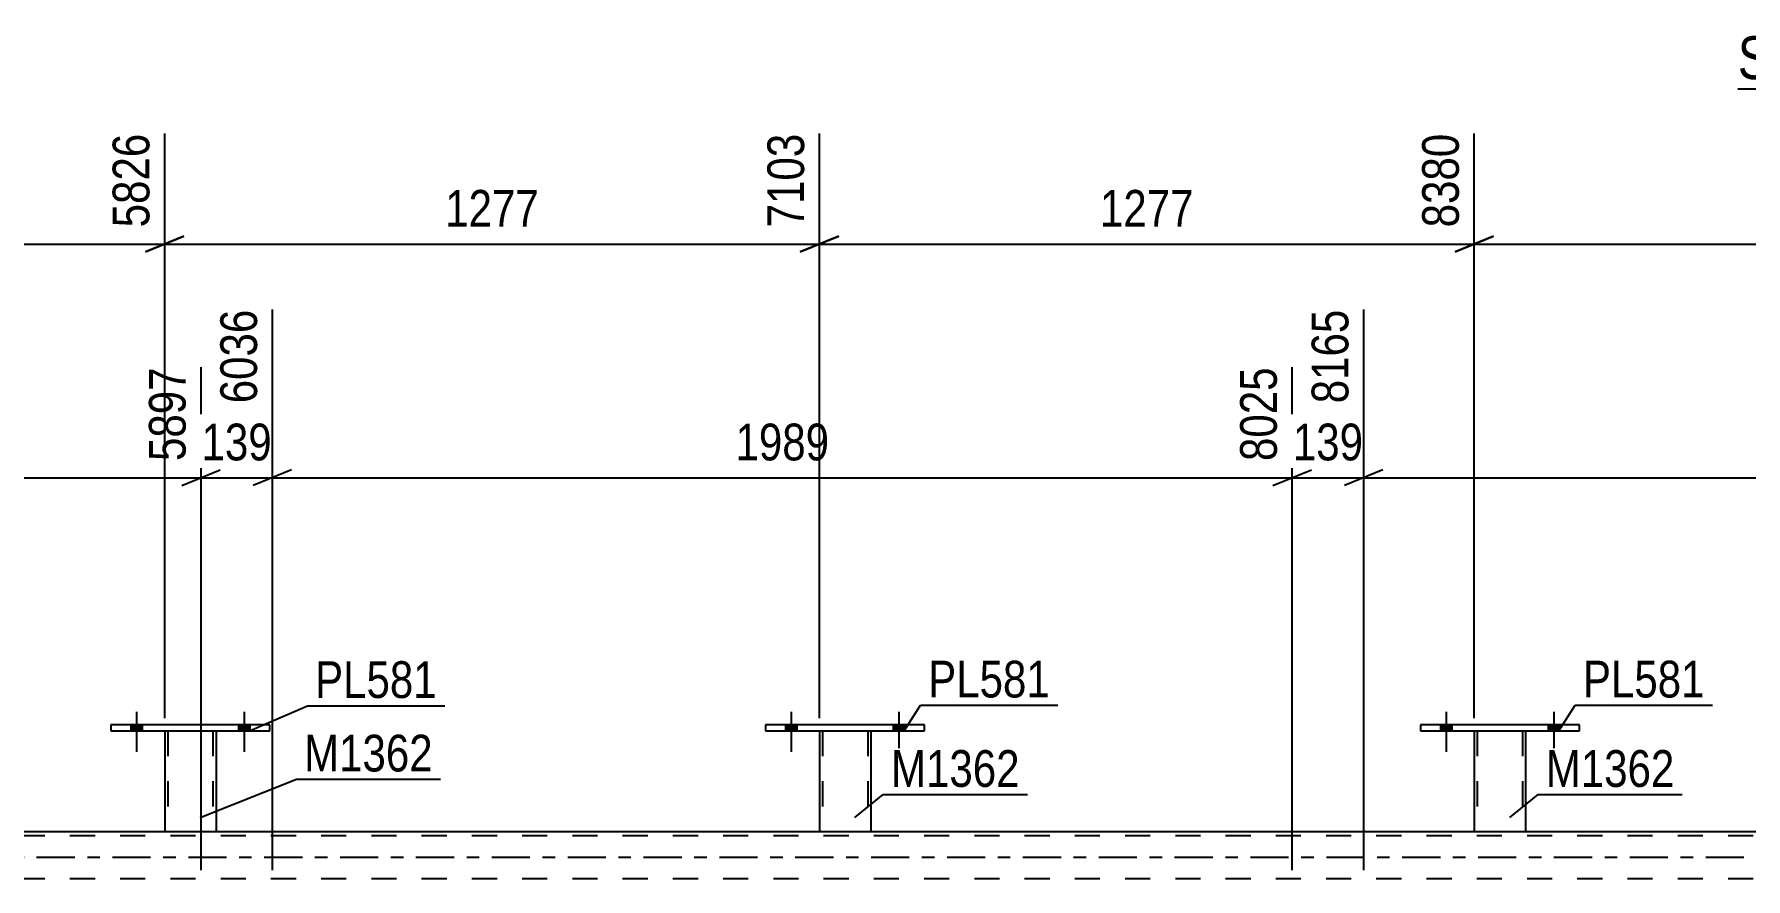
# Model space of a CAD drawing. Header units: millimetres. Extents: x 0 to 841, y 0 to 594.
# Drawn here: x 268.5 to 402, y 456.9 to 522.7 of the extents above; entities that cross this region are included whole.
import ezdxf

# ---------------------------------------------------------------- set-up
doc = ezdxf.new("R2010")
doc.units = ezdxf.units.MM
doc.linetypes.add('DXK_LINE_DOT2', pattern=[3.9198, 1.9599, -1.9599])
doc.linetypes.add('DXK_LINE_DOT3', pattern=[5.9187, 2.979, -0.9799, 0.9799, -0.9799])
doc.styles.add('Arial Narrow', font='ARIALN.TTF', dxfattribs={"height": 0.2})

# ---------------------------------------------------------------- blocks, each defined once
blk = doc.blocks.new('Unknown-814735472-11 - 5134')
at = {"color": 6, "linetype": 'Continuous'}
blk.add_line((401.37, 518.47), (429.02, 518.47), dxfattribs=at)
at = {"color": 0, "linetype": 'Continuous'}
for points in [[(419.48, 519.22), (419.48, 522.72), (401.37, 522.72), (401.37, 519.22)], [(423.09, 519.22), (423.09, 522.72), (420.53, 522.72), (420.53, 519.22)], [(425.41, 519.22), (425.41, 522.72), (424.14, 522.72), (424.14, 519.22)], [(429.02, 519.22), (429.02, 522.72), (426.46, 522.72), (426.46, 519.22)]]:
    blk.add_wipeout(points, dxfattribs=at)
at = {"color": 7, "linetype": 'Continuous', "style": 'Arial Narrow'}
for s, p in [('SECTION ', (401.37, 519.22)), ('A', (420.53, 519.22)), ('A', (426.46, 519.22)), ('-', (424.14, 519.22))]:
    blk.add_text(s, height=3.34, dxfattribs=at).set_placement(p)
blk = doc.blocks.new('Bolt-814735472-3309 - 3299')
at = {"linetype": 'Continuous'}
for points in [[(276.01, 468.39), (276.89, 468.39), (276.89, 468.87), (276.01, 468.87)], [(284.41, 468.39), (285.29, 468.39), (285.29, 468.87), (284.41, 468.87)]]:
    blk.add_hatch(color=1, dxfattribs=at).paths.add_polyline_path(points)
at = {"color": 1, "linetype": 'Continuous'}
for p, q in [((276.01, 468.87), (276.01, 468.39)), ((276.45, 469.87), (276.45, 466.75)), ((276.89, 468.87), (276.89, 468.39)), ((284.41, 468.87), (284.41, 468.39)), ((284.85, 469.87), (284.85, 466.75)), ((285.29, 468.87), (285.29, 468.39))]:
    blk.add_line(p, q, dxfattribs=at)
blk = doc.blocks.new('Bolt-814735472-3310 - 3299')
at = {"linetype": 'Continuous'}
for points in [[(276.01, 468.39), (276.89, 468.39), (276.89, 468.87), (276.01, 468.87)], [(284.41, 468.39), (285.29, 468.39), (285.29, 468.87), (284.41, 468.87)]]:
    blk.add_hatch(color=1, dxfattribs=at).paths.add_polyline_path(points)
at = {"color": 1, "linetype": 'Continuous'}
for p, q in [((276.01, 468.87), (276.01, 468.39)), ((276.45, 469.87), (276.45, 466.75)), ((276.89, 468.87), (276.89, 468.39)), ((284.41, 468.87), (284.41, 468.39)), ((284.85, 469.87), (284.85, 466.75)), ((285.29, 468.87), (285.29, 468.39))]:
    blk.add_line(p, q, dxfattribs=at)
blk = doc.blocks.new('Bolt-814735472-3311 - 3299')
at = {"linetype": 'Continuous'}
for points in [[(327.09, 468.39), (327.97, 468.39), (327.97, 468.87), (327.09, 468.87)], [(335.49, 468.39), (336.37, 468.39), (336.37, 468.87), (335.49, 468.87)]]:
    blk.add_hatch(color=1, dxfattribs=at).paths.add_polyline_path(points)
at = {"color": 1, "linetype": 'Continuous'}
for p, q in [((327.09, 468.87), (327.09, 468.39)), ((327.53, 469.87), (327.53, 466.75)), ((327.97, 468.87), (327.97, 468.39)), ((335.49, 468.87), (335.49, 468.39)), ((335.93, 469.87), (335.93, 466.75)), ((336.37, 468.87), (336.37, 468.39))]:
    blk.add_line(p, q, dxfattribs=at)
blk = doc.blocks.new('Bolt-814735472-3312 - 3299')
at = {"linetype": 'Continuous'}
for points in [[(327.09, 468.39), (327.97, 468.39), (327.97, 468.87), (327.09, 468.87)], [(335.49, 468.39), (336.37, 468.39), (336.37, 468.87), (335.49, 468.87)]]:
    blk.add_hatch(color=1, dxfattribs=at).paths.add_polyline_path(points)
at = {"color": 1, "linetype": 'Continuous'}
for p, q in [((327.09, 468.87), (327.09, 468.39)), ((327.53, 469.87), (327.53, 466.75)), ((327.97, 468.87), (327.97, 468.39)), ((335.49, 468.87), (335.49, 468.39)), ((335.93, 469.87), (335.93, 466.75)), ((336.37, 468.87), (336.37, 468.39))]:
    blk.add_line(p, q, dxfattribs=at)
blk = doc.blocks.new('Bolt-814735472-3313 - 3299')
at = {"linetype": 'Continuous'}
for points in [[(378.17, 468.39), (379.05, 468.39), (379.05, 468.87), (378.17, 468.87)], [(386.57, 468.39), (387.45, 468.39), (387.45, 468.87), (386.57, 468.87)]]:
    blk.add_hatch(color=1, dxfattribs=at).paths.add_polyline_path(points)
at = {"color": 1, "linetype": 'Continuous'}
for p, q in [((378.17, 468.87), (378.17, 468.39)), ((378.61, 469.87), (378.61, 466.75)), ((379.05, 468.87), (379.05, 468.39)), ((386.57, 468.87), (386.57, 468.39)), ((387.01, 469.87), (387.01, 466.75)), ((387.45, 468.87), (387.45, 468.39))]:
    blk.add_line(p, q, dxfattribs=at)
blk = doc.blocks.new('Bolt-814735472-3314 - 3299')
at = {"linetype": 'Continuous'}
for points in [[(378.17, 468.39), (379.05, 468.39), (379.05, 468.87), (378.17, 468.87)], [(386.57, 468.39), (387.45, 468.39), (387.45, 468.87), (386.57, 468.87)]]:
    blk.add_hatch(color=1, dxfattribs=at).paths.add_polyline_path(points)
at = {"color": 1, "linetype": 'Continuous'}
for p, q in [((378.17, 468.87), (378.17, 468.39)), ((378.61, 469.87), (378.61, 466.75)), ((379.05, 468.87), (379.05, 468.39)), ((386.57, 468.87), (386.57, 468.39)), ((387.01, 469.87), (387.01, 466.75)), ((387.45, 468.87), (387.45, 468.39))]:
    blk.add_line(p, q, dxfattribs=at)
blk = doc.blocks.new('Part-814735472-3393 - 3299')
at = {"color": 2, "linetype": 'Continuous'}
for p, q in [((274.45, 468.87), (274.45, 468.39)), ((286.85, 468.87), (274.45, 468.87)), ((286.85, 468.39), (286.85, 468.87)), ((274.45, 468.39), (286.85, 468.39))]:
    blk.add_line(p, q, dxfattribs=at)
blk = doc.blocks.new('Part-814735472-3403 - 3299')
at = {"color": 2, "linetype": 'Continuous'}
for p, q in [((325.53, 468.87), (325.53, 468.39)), ((337.93, 468.87), (325.53, 468.87)), ((337.93, 468.39), (337.93, 468.87)), ((325.53, 468.39), (337.93, 468.39))]:
    blk.add_line(p, q, dxfattribs=at)
blk = doc.blocks.new('Part-814735472-3418 - 3299')
at = {"color": 2, "linetype": 'Continuous'}
for p, q in [((380.81, 468.39), (380.81, 460.55)), ((384.81, 468.39), (384.81, 460.55)), ((380.81, 460.55), (384.81, 460.55))]:
    blk.add_line(p, q, dxfattribs=at)
at = {"color": 7, "linetype": 'DXK_LINE_DOT2'}
for p, q in [((380.81, 468.39), (384.81, 468.39)), ((380.81, 468.39), (380.81, 468.39)), ((380.81, 468.39), (380.81, 468.39)), ((381.05, 468.39), (381.05, 460.55)), ((384.57, 468.39), (384.57, 460.55)), ((384.81, 468.39), (384.81, 468.39)), ((384.81, 468.39), (384.81, 468.39)), ((384.51, 460.55), (384.55, 460.55)), ((384.51, 460.55), (384.55, 460.55)), ((384.55, 460.55), (384.57, 460.55)), ((384.55, 460.55), (384.57, 460.55))]:
    blk.add_line(p, q, dxfattribs=at)
blk = doc.blocks.new('Part-814735472-3398 - 3299')
at = {"color": 2, "linetype": 'Continuous'}
for p, q in [((278.65, 468.39), (278.65, 460.55)), ((282.65, 468.39), (282.65, 460.55)), ((278.65, 460.55), (282.65, 460.55))]:
    blk.add_line(p, q, dxfattribs=at)
at = {"color": 7, "linetype": 'DXK_LINE_DOT2'}
for p, q in [((278.65, 468.39), (282.65, 468.39)), ((278.65, 468.39), (278.65, 468.39)), ((278.65, 468.39), (278.65, 468.39)), ((278.89, 468.39), (278.89, 460.55)), ((282.41, 468.39), (282.41, 460.55)), ((282.65, 468.39), (282.65, 468.39)), ((282.65, 468.39), (282.65, 468.39)), ((282.35, 460.55), (282.39, 460.55)), ((282.35, 460.55), (282.39, 460.55)), ((282.39, 460.55), (282.41, 460.55)), ((282.39, 460.55), (282.41, 460.55))]:
    blk.add_line(p, q, dxfattribs=at)
blk = doc.blocks.new('Part-814735472-3408 - 3299')
at = {"color": 2, "linetype": 'Continuous'}
for p, q in [((329.73, 468.39), (329.73, 460.55)), ((333.73, 468.39), (333.73, 460.55)), ((329.73, 460.55), (333.73, 460.55))]:
    blk.add_line(p, q, dxfattribs=at)
at = {"color": 7, "linetype": 'DXK_LINE_DOT2'}
for p, q in [((329.73, 468.39), (333.73, 468.39)), ((329.73, 468.39), (329.73, 468.39)), ((329.73, 468.39), (329.73, 468.39)), ((329.97, 468.39), (329.97, 460.55)), ((333.49, 468.39), (333.49, 460.55)), ((333.73, 468.39), (333.73, 468.39)), ((333.73, 468.39), (333.73, 468.39)), ((333.43, 460.55), (333.47, 460.55)), ((333.43, 460.55), (333.47, 460.55)), ((333.47, 460.55), (333.49, 460.55)), ((333.47, 460.55), (333.49, 460.55))]:
    blk.add_line(p, q, dxfattribs=at)
blk = doc.blocks.new('Part-814735472-3413 - 3299')
at = {"color": 2, "linetype": 'Continuous'}
for p, q in [((376.61, 468.87), (376.61, 468.39)), ((389.01, 468.87), (376.61, 468.87)), ((389.01, 468.39), (389.01, 468.87)), ((376.61, 468.39), (389.01, 468.39))]:
    blk.add_line(p, q, dxfattribs=at)
blk = doc.blocks.new('Part-814735472-3633 - 3299')
at = {"color": 2, "linetype": 'Continuous'}
blk.add_line((102.93, 460.54), (767.11, 460.54), dxfattribs=at)
at = {"color": 7, "linetype": 'DXK_LINE_DOT2'}
for p, q in [((767.11, 460.22), (102.93, 460.22)), ((767.11, 456.86), (102.93, 456.86))]:
    blk.add_line(p, q, dxfattribs=at)
at = {"color": 7, "linetype": 'DXK_LINE_DOT3'}
blk.add_line((102.93, 458.54), (767.11, 458.54), dxfattribs=at)
blk = doc.blocks.new('StraightDimension-814735472-4281 - 3299')
at = {"color": 7, "linetype": 'Continuous'}
for p, q in [((201.92, 457.54), (201.92, 501.25)), ((281.48, 457.54), (281.48, 496.75)), ((203.42, 488.74), (200.42, 487.54)), ((279.98, 487.54), (282.98, 488.74)), ((201.92, 488.14), (281.48, 488.14))]:
    blk.add_line(p, q, dxfattribs=at)
at = {"color": 0}
blk.add_wipeout([(245.95, 488.89), (245.95, 493.09), (237.44, 493.09), (237.44, 488.89)], dxfattribs=at)
at = {"color": 3, "style": 'Arial Narrow'}
blk.add_text('1989', height=2.863, dxfattribs=at).set_placement((238.04, 489.49))
at = {"color": 0, "linetype": 'Continuous'}
blk.add_wipeout([(280.88, 497.35), (276.68, 497.35), (276.68, 488.84), (280.88, 488.84)], dxfattribs=at)
at = {"color": 3, "linetype": 'Continuous', "style": 'Arial Narrow'}
blk.add_text('5897', height=2.863, rotation=90.0002, dxfattribs=at).set_placement((280.28, 489.44))
blk = doc.blocks.new('StraightDimension-814735472-4305 - 3299')
at = {"color": 7, "linetype": 'Continuous'}
for p, q in [((287.05, 457.54), (287.05, 501.25)), ((281.48, 457.54), (281.48, 496.75)), ((279.98, 487.54), (282.98, 488.74)), ((288.55, 488.74), (285.55, 487.54)), ((281.48, 488.14), (287.05, 488.14))]:
    blk.add_line(p, q, dxfattribs=at)
at = {"color": 0}
blk.add_wipeout([(287.61, 488.89), (287.61, 493.09), (280.92, 493.09), (280.92, 488.89)], dxfattribs=at)
at = {"color": 3, "style": 'Arial Narrow'}
blk.add_text('139', height=2.863, dxfattribs=at).set_placement((281.52, 489.49))
at = {"color": 0, "linetype": 'Continuous'}
blk.add_wipeout([(286.45, 501.85), (282.25, 501.85), (282.25, 493.34), (286.45, 493.34)], dxfattribs=at)
at = {"color": 3, "linetype": 'Continuous', "style": 'Arial Narrow'}
blk.add_text('6036', height=2.863, rotation=90.0002, dxfattribs=at).set_placement((285.85, 493.94))
blk = doc.blocks.new('StraightDimension-814735472-8012 - 3299')
at = {"color": 7, "linetype": 'Continuous'}
for p, q in [((278.65, 469.39), (278.65, 514.97)), ((329.73, 469.39), (329.73, 514.97)), ((280.15, 506.96), (277.15, 505.76)), ((278.65, 506.36), (329.73, 506.36)), ((328.23, 505.76), (331.23, 506.96))]:
    blk.add_line(p, q, dxfattribs=at)
at = {"color": 0}
blk.add_wipeout([(308.45, 507.11), (308.45, 511.31), (299.93, 511.31), (299.93, 507.11)], dxfattribs=at)
at = {"color": 3, "style": 'Arial Narrow'}
blk.add_text('1277', height=2.863, dxfattribs=at).set_placement((300.53, 507.71))
at = {"color": 0, "linetype": 'Continuous'}
blk.add_wipeout([(329.13, 515.57), (324.93, 515.57), (324.93, 507.06), (329.13, 507.06)], dxfattribs=at)
at = {"color": 3, "linetype": 'Continuous', "style": 'Arial Narrow'}
blk.add_text('7103', height=2.863, rotation=90.0002, dxfattribs=at).set_placement((328.53, 507.66))
blk = doc.blocks.new('StraightDimension-814735472-4329 - 3299')
at = {"color": 7, "linetype": 'Continuous'}
for p, q in [((287.05, 457.54), (287.05, 501.25)), ((366.61, 457.54), (366.61, 496.75)), ((288.55, 488.74), (285.55, 487.54)), ((365.11, 487.54), (368.11, 488.74)), ((287.05, 488.14), (366.61, 488.14))]:
    blk.add_line(p, q, dxfattribs=at)
at = {"color": 0}
blk.add_wipeout([(331.09, 488.89), (331.09, 493.09), (322.58, 493.09), (322.58, 488.89)], dxfattribs=at)
at = {"color": 3, "style": 'Arial Narrow'}
blk.add_text('1989', height=2.863, dxfattribs=at).set_placement((323.18, 489.49))
at = {"color": 0, "linetype": 'Continuous'}
blk.add_wipeout([(366.01, 497.35), (361.81, 497.35), (361.81, 488.84), (366.01, 488.84)], dxfattribs=at)
at = {"color": 3, "linetype": 'Continuous', "style": 'Arial Narrow'}
blk.add_text('8025', height=2.863, rotation=90.0002, dxfattribs=at).set_placement((365.41, 489.44))
blk = doc.blocks.new('StraightDimension-814735472-4353 - 3299')
at = {"color": 7, "linetype": 'Continuous'}
for p, q in [((372.19, 457.54), (372.19, 501.25)), ((366.61, 457.54), (366.61, 496.75)), ((365.11, 487.54), (368.11, 488.74)), ((373.69, 488.74), (370.69, 487.54)), ((366.61, 488.14), (372.19, 488.14))]:
    blk.add_line(p, q, dxfattribs=at)
at = {"color": 0}
blk.add_wipeout([(372.74, 488.89), (372.74, 493.09), (366.06, 493.09), (366.06, 488.89)], dxfattribs=at)
at = {"color": 3, "style": 'Arial Narrow'}
blk.add_text('139', height=2.863, dxfattribs=at).set_placement((366.66, 489.49))
at = {"color": 0, "linetype": 'Continuous'}
blk.add_wipeout([(371.59, 501.85), (367.39, 501.85), (367.39, 493.34), (371.59, 493.34)], dxfattribs=at)
at = {"color": 3, "linetype": 'Continuous', "style": 'Arial Narrow'}
blk.add_text('8165', height=2.863, rotation=90.0002, dxfattribs=at).set_placement((370.99, 493.94))
blk = doc.blocks.new('StraightDimension-814735472-4372 - 3299')
at = {"color": 7, "linetype": 'Continuous'}
for p, q in [((372.19, 457.54), (372.19, 501.25)), ((451.75, 457.54), (451.75, 498.58)), ((373.69, 488.74), (370.69, 487.54)), ((450.25, 487.54), (453.25, 488.74)), ((372.19, 488.14), (451.75, 488.14))]:
    blk.add_line(p, q, dxfattribs=at)
at = {"color": 0}
blk.add_wipeout([(416.22, 488.89), (416.22, 493.09), (407.71, 493.09), (407.71, 488.89)], dxfattribs=at)
at = {"color": 3, "style": 'Arial Narrow'}
blk.add_text('1989', height=2.863, dxfattribs=at).set_placement((408.31, 489.49))
at = {"color": 0, "linetype": 'Continuous'}
blk.add_wipeout([(451.15, 499.18), (446.95, 499.18), (446.95, 488.84), (451.15, 488.84)], dxfattribs=at)
at = {"color": 3, "linetype": 'Continuous', "style": 'Arial Narrow'}
blk.add_text('10154', height=2.863, rotation=90.0002, dxfattribs=at).set_placement((450.55, 489.44))
blk = doc.blocks.new('StraightDimension-814735472-8010 - 3299')
at = {"color": 7, "linetype": 'Continuous'}
for p, q in [((380.81, 469.39), (380.81, 514.97)), ((431.89, 469.39), (431.89, 514.97)), ((382.31, 506.96), (379.31, 505.76)), ((380.81, 506.36), (431.89, 506.36)), ((430.39, 505.76), (433.39, 506.96))]:
    blk.add_line(p, q, dxfattribs=at)
at = {"color": 0}
blk.add_wipeout([(410.61, 507.11), (410.61, 511.31), (402.09, 511.31), (402.09, 507.11)], dxfattribs=at)
at = {"color": 3, "style": 'Arial Narrow'}
blk.add_text('1277', height=2.863, dxfattribs=at).set_placement((402.69, 507.71))
at = {"color": 0, "linetype": 'Continuous'}
blk.add_wipeout([(431.29, 515.57), (427.09, 515.57), (427.09, 507.06), (431.29, 507.06)], dxfattribs=at)
at = {"color": 3, "linetype": 'Continuous', "style": 'Arial Narrow'}
blk.add_text('9657', height=2.863, rotation=90.0002, dxfattribs=at).set_placement((430.69, 507.66))
blk = doc.blocks.new('StraightDimension-814735472-8011 - 3299')
at = {"color": 7, "linetype": 'Continuous'}
for p, q in [((329.73, 469.39), (329.73, 514.97)), ((380.81, 469.39), (380.81, 514.97)), ((331.23, 506.96), (328.23, 505.76)), ((329.73, 506.36), (380.81, 506.36)), ((379.31, 505.76), (382.31, 506.96))]:
    blk.add_line(p, q, dxfattribs=at)
at = {"color": 0}
blk.add_wipeout([(359.53, 507.11), (359.53, 511.31), (351.01, 511.31), (351.01, 507.11)], dxfattribs=at)
at = {"color": 3, "style": 'Arial Narrow'}
blk.add_text('1277', height=2.863, dxfattribs=at).set_placement((351.61, 507.71))
at = {"color": 0, "linetype": 'Continuous'}
blk.add_wipeout([(380.21, 515.57), (376.01, 515.57), (376.01, 507.06), (380.21, 507.06)], dxfattribs=at)
at = {"color": 3, "linetype": 'Continuous', "style": 'Arial Narrow'}
blk.add_text('8380', height=2.863, rotation=90.0002, dxfattribs=at).set_placement((379.61, 507.66))
blk = doc.blocks.new('StraightDimension-814735472-8013 - 3299')
at = {"color": 7, "linetype": 'Continuous'}
for p, q in [((227.57, 469.39), (227.57, 514.97)), ((278.65, 469.39), (278.65, 514.97)), ((229.07, 506.96), (226.07, 505.76)), ((227.57, 506.36), (278.65, 506.36)), ((277.15, 505.76), (280.15, 506.96))]:
    blk.add_line(p, q, dxfattribs=at)
at = {"color": 0}
blk.add_wipeout([(257.36, 507.11), (257.36, 511.31), (248.85, 511.31), (248.85, 507.11)], dxfattribs=at)
at = {"color": 3, "style": 'Arial Narrow'}
blk.add_text('1277', height=2.863, dxfattribs=at).set_placement((249.45, 507.71))
at = {"color": 0, "linetype": 'Continuous'}
blk.add_wipeout([(278.05, 515.57), (273.85, 515.57), (273.85, 507.06), (278.05, 507.06)], dxfattribs=at)
at = {"color": 3, "linetype": 'Continuous', "style": 'Arial Narrow'}
blk.add_text('5826', height=2.863, rotation=90.0002, dxfattribs=at).set_placement((277.45, 507.66))
blk = doc.blocks.new('Mark-814735472-3389 - 3299')
at = {"color": 0}
blk.add_wipeout([(299.89, 470.96), (299.89, 473.96), (290.38, 473.96), (290.38, 470.96)], dxfattribs=at)
blk.add_wipeout([(299.89, 470.96), (299.89, 473.96), (290.38, 473.96), (290.38, 470.96)], dxfattribs=at)
at = {"color": 30, "linetype": 'Continuous'}
for p, q in [((285.26, 468.39), (289.78, 470.36)), ((289.78, 470.36), (300.49, 470.36))]:
    blk.add_line(p, q, dxfattribs=at)
at = {"color": 3, "style": 'Arial Narrow'}
blk.add_text('PL581', height=2.863, dxfattribs=at).set_placement((290.38, 470.96))
blk = doc.blocks.new('Mark-814735472-3399 - 3299')
at = {"color": 0}
blk.add_wipeout([(347.72, 471), (347.72, 474), (338.21, 474), (338.21, 471)], dxfattribs=at)
blk.add_wipeout([(347.72, 471), (347.72, 474), (338.21, 474), (338.21, 471)], dxfattribs=at)
at = {"color": 30, "linetype": 'Continuous'}
for p, q in [((336.34, 468.39), (337.61, 470.4)), ((337.61, 470.4), (348.32, 470.4))]:
    blk.add_line(p, q, dxfattribs=at)
at = {"color": 3, "style": 'Arial Narrow'}
blk.add_text('PL581', height=2.863, dxfattribs=at).set_placement((338.21, 471))
blk = doc.blocks.new('Mark-814735472-3394 - 3299')
at = {"color": 0}
blk.add_wipeout([(299.57, 465.23), (299.57, 468.23), (289.52, 468.23), (289.52, 465.23)], dxfattribs=at)
blk.add_wipeout([(299.57, 465.23), (299.57, 468.23), (289.52, 468.23), (289.52, 465.23)], dxfattribs=at)
at = {"color": 30, "linetype": 'Continuous'}
for p, q in [((281.42, 461.65), (288.92, 464.63)), ((288.92, 464.63), (300.17, 464.63))]:
    blk.add_line(p, q, dxfattribs=at)
at = {"color": 3, "style": 'Arial Narrow'}
blk.add_text('M1362', height=2.863, dxfattribs=at).set_placement((289.52, 465.23))
blk = doc.blocks.new('Mark-814735472-3404 - 3299')
at = {"color": 0}
blk.add_wipeout([(345.36, 464.03), (345.36, 467.03), (335.31, 467.03), (335.31, 464.03)], dxfattribs=at)
blk.add_wipeout([(345.36, 464.03), (345.36, 467.03), (335.31, 467.03), (335.31, 464.03)], dxfattribs=at)
at = {"color": 30, "linetype": 'Continuous'}
for p, q in [((332.5, 461.65), (334.71, 463.43)), ((334.71, 463.43), (345.96, 463.43))]:
    blk.add_line(p, q, dxfattribs=at)
at = {"color": 3, "style": 'Arial Narrow'}
blk.add_text('M1362', height=2.863, dxfattribs=at).set_placement((335.31, 464.03))
blk = doc.blocks.new('Mark-814735472-3409 - 3299')
at = {"color": 0}
blk.add_wipeout([(398.8, 471), (398.8, 474), (389.29, 474), (389.29, 471)], dxfattribs=at)
blk.add_wipeout([(398.8, 471), (398.8, 474), (389.29, 474), (389.29, 471)], dxfattribs=at)
at = {"color": 30, "linetype": 'Continuous'}
for p, q in [((387.42, 468.39), (388.69, 470.4)), ((388.69, 470.4), (399.4, 470.4))]:
    blk.add_line(p, q, dxfattribs=at)
at = {"color": 3, "style": 'Arial Narrow'}
blk.add_text('PL581', height=2.863, dxfattribs=at).set_placement((389.29, 471))
blk = doc.blocks.new('Mark-814735472-3414 - 3299')
at = {"color": 0}
blk.add_wipeout([(396.44, 464.03), (396.44, 467.03), (386.39, 467.03), (386.39, 464.03)], dxfattribs=at)
blk.add_wipeout([(396.44, 464.03), (396.44, 467.03), (386.39, 467.03), (386.39, 464.03)], dxfattribs=at)
at = {"color": 30, "linetype": 'Continuous'}
for p, q in [((383.58, 461.65), (385.79, 463.43)), ((385.79, 463.43), (397.04, 463.43))]:
    blk.add_line(p, q, dxfattribs=at)
at = {"color": 3, "style": 'Arial Narrow'}
blk.add_text('M1362', height=2.863, dxfattribs=at).set_placement((386.39, 464.03))

msp = doc.modelspace()

# ---------------------------------------------------------------- block references
for name in ['Unknown-814735472-11 - 5134', 'Part-814735472-3393 - 3299', 'Bolt-814735472-3309 - 3299', 'Bolt-814735472-3310 - 3299', 'Part-814735472-3403 - 3299', 'Bolt-814735472-3311 - 3299', 'Bolt-814735472-3312 - 3299', 'Part-814735472-3413 - 3299', 'Bolt-814735472-3313 - 3299', 'Bolt-814735472-3314 - 3299', 'Part-814735472-3398 - 3299', 'Part-814735472-3408 - 3299', 'Part-814735472-3418 - 3299', 'Part-814735472-3633 - 3299']:
    msp.add_blockref(name, (0, 0))

# ---------------------------------------------------------------- next in the draw order: block references
msp.add_blockref('StraightDimension-814735472-4281 - 3299', (0, 0))

# ---------------------------------------------------------------- next in the draw order: block references
msp.add_blockref('StraightDimension-814735472-4305 - 3299', (0, 0))

# ---------------------------------------------------------------- next in the draw order: block references
msp.add_blockref('StraightDimension-814735472-8012 - 3299', (0, 0))

# ---------------------------------------------------------------- next in the draw order: block references
for name in ['StraightDimension-814735472-8013 - 3299', 'StraightDimension-814735472-4329 - 3299']:
    msp.add_blockref(name, (0, 0))

# ---------------------------------------------------------------- next in the draw order: block references
for name in ['StraightDimension-814735472-4353 - 3299', 'Mark-814735472-3389 - 3299', 'Mark-814735472-3404 - 3299']:
    msp.add_blockref(name, (0, 0))

# ---------------------------------------------------------------- next in the draw order: block references
for name in ['StraightDimension-814735472-4372 - 3299', 'Mark-814735472-3394 - 3299']:
    msp.add_blockref(name, (0, 0))

# ---------------------------------------------------------------- next in the draw order: block references
for name in ['StraightDimension-814735472-8010 - 3299', 'Mark-814735472-3414 - 3299']:
    msp.add_blockref(name, (0, 0))

# ---------------------------------------------------------------- next in the draw order: block references
for name in ['StraightDimension-814735472-8011 - 3299', 'Mark-814735472-3409 - 3299']:
    msp.add_blockref(name, (0, 0))

# ---------------------------------------------------------------- next in the draw order: block references
msp.add_blockref('Mark-814735472-3399 - 3299', (0, 0))

doc.saveas('drawing.dxf')
